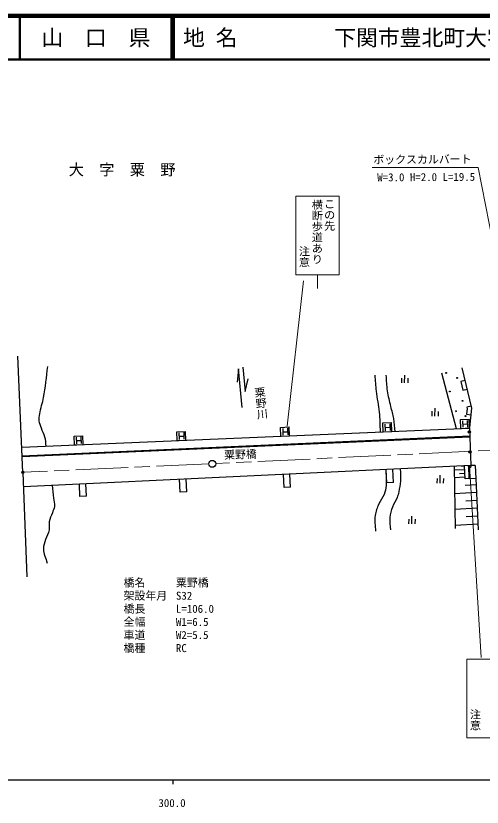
# Model space of a CAD drawing. Units: millimetres, scale not verified. Extents: x 40000 to 680000, y 20000 to 380000.
# Drawn here: x 332044 to 438934, y 198715 to 380000 of the extents above; entities that cross this region are included whole.
import ezdxf
from ezdxf.enums import TextEntityAlignment as Align

# ---------------------------------------------------------------- set-up
doc = ezdxf.new("R2010")
doc.units = ezdxf.units.MM
doc.header["$LTSCALE"] = 1000
doc.header["$PDMODE"] = 32
doc.header["$PDSIZE"] = 500
doc.linetypes.add('CHAIN', pattern=[18.5, 12, -1.5, 3.5, -1.5])
for name, color, linetype, lineweight in [('M-BGD', 7, 'Continuous', 25), ('M-BMK', 2, 'CHAIN', 13), ('M-BMK-SRVR', 3, 'Continuous', 25), ('M-STR-HTXT', 7, 'Continuous', 13), ('M-STR-STR1', 1, 'Continuous', 25), ('M-TTL', 2, 'Continuous', 140), ('M-TTL-BAND', 7, 'Continuous', 25), ('M-TTL-LINE', 7, 'Continuous', 50), ('M-TTL-TXT', 7, 'Continuous', 18)]:
    doc.layers.add(name, color=color, linetype=linetype, lineweight=lineweight)
doc.layers.add('M-BMK-HTXT', color=7, linetype='Continuous')
doc.layers.add('M-OTRS', color=6, linetype='Continuous')
doc.styles.add('@ＭＳ ゴシック', font='')
doc.styles.add('ＭＳ ゴシック', font='')
doc.styles.get('@ＭＳ ゴシック').set_extended_font_data('@MS Gothic')
doc.styles.get('ＭＳ ゴシック').set_extended_font_data('MS Gothic')

msp = doc.modelspace()

# ---------------------------------------------------------------- linework, layer by layer
at = {"layer": 'M-BGD'}
for p, q in [((333652, 275418), (332502, 302062)), ((383088, 299156), (382814, 296046)), ((383911, 290284), (383088, 299156)), ((384094, 299521), (384643, 293942)), ((434307, 299338), (436502, 290147)), ((421156, 295900), (421185, 297700)), ((433053, 285413), (429692, 298149)), ((384643, 293942), (385283, 296869)), ((420454, 296992), (420436, 295912)), ((421893, 296969), (421876, 295889)), ((434998, 296442), (434026, 296210)), ((434026, 296210), (434490, 294265)), ((434490, 294265), (435463, 294497)), ((428107, 288309), (428136, 290109)), ((435490, 290079), (435352, 288729)), ((436392, 290606), (435419, 290374)), ((435419, 290374), (435490, 290079)), ((436502, 290147), (436045, 285665)), ((427405, 289400), (427387, 288321)), ((428845, 289378), (428827, 288298)), ((435352, 288729), (436347, 288627)), ((416172, 286727), (418170, 286807)), ((416252, 284729), (416172, 286727)), ((416659, 286483), (416719, 284964)), ((417759, 286525), (417818, 285007)), ((418250, 284809), (418170, 286807)), ((433933, 287499), (435931, 287579)), ((434012, 285501), (433933, 287499)), ((434420, 287254), (434479, 285736)), ((434451, 286464), (435550, 286508)), ((435519, 287297), (435579, 285779)), ((436011, 285580), (435931, 287579)), ((368932, 284726), (370930, 284806)), ((369012, 282728), (368932, 284726)), ((371010, 282808), (370930, 284806)), ((392723, 285727), (394722, 285807)), ((392803, 283728), (392723, 285727)), ((393211, 285482), (393270, 283964)), ((393242, 284692), (394341, 284736)), ((394310, 285525), (394369, 284007)), ((394802, 283808), (394722, 285807)), ((416252, 284729), (418250, 284809)), ((416690, 285692), (417789, 285736)), ((434012, 285501), (436011, 285580)), ((436088, 283689), (333491, 279138)), ((436097, 283489), (333500, 278939)), ((345394, 283719), (347393, 283799)), ((345474, 281721), (345394, 283719)), ((345882, 283474), (345941, 281956)), ((346981, 283517), (347041, 281999)), ((347473, 281800), (347393, 283799)), ((369012, 282728), (371010, 282808)), ((369419, 284482), (369479, 282964)), ((369450, 283691), (370549, 283735)), ((370519, 284525), (370578, 283006)), ((392803, 283728), (394802, 283808)), ((345474, 281721), (347473, 281800)), ((345913, 282684), (347012, 282728)), ((417075, 272994), (416939, 276060)), ((418573, 273061), (418437, 276131)), ((432504, 276747), (432756, 262525)), ((434948, 276011), (432519, 275921)), ((434917, 276861), (434104, 276831)), ((435026, 273922), (434915, 276911)), ((435765, 276952), (435877, 273954)), ((437345, 277016), (436340, 276979)), ((437345, 277016), (437457, 274012)), ((333652, 275418), (334605, 251484)), ((369718, 270894), (369588, 273818)), ((371216, 270960), (371086, 273889)), ((393514, 271949), (393381, 274945)), ((395013, 272016), (394880, 275016)), ((428594, 274035), (428576, 272955)), ((429296, 272944), (429325, 274743)), ((430034, 274012), (430016, 272932)), ((435013, 274288), (432551, 274197)), ((434981, 275150), (433758, 275104)), ((437457, 274012), (435026, 273922)), ((437457, 274012), (438038, 262273)), ((346737, 269874), (346611, 272730)), ((348236, 269941), (348109, 272801)), ((395013, 272016), (393514, 271949)), ((418573, 273061), (417075, 272994)), ((437530, 272521), (435057, 272399)), ((371216, 270960), (369718, 270894)), ((437617, 270770), (432614, 270523)), ((348236, 269941), (346737, 269874)), ((437706, 268979), (435176, 268854)), ((437794, 267188), (432678, 266935)), ((422100, 264706), (422083, 263626)), ((422803, 263614), (422831, 265414)), ((423540, 264683), (423522, 263603)), ((437885, 265357), (435297, 265229)), ((437976, 263525), (432742, 263266))]:
    msp.add_line(p, q, dxfattribs=at)
for centre, radius in [((430648, 298195), 100), ((433209, 297052), 100), ((431517, 293942), 100), ((434444, 291793), 100), ((432935, 289415), 100), ((435084, 288317), 100), ((436079, 276702), 250)]:
    msp.add_circle(centre, radius, dxfattribs=at)
for points, knots in [([(338996, 281440), (338907, 282125), (338904, 282825), (338730, 283493), (338544, 284208), (338152, 284854), (337907, 285551), (337716, 286092), (337465, 286626), (337404, 287197), (337345, 287744), (337455, 288299), (337541, 288843), (337739, 290096), (338179, 291300), (338410, 292547), (338842, 294892), (339050, 297273), (339370, 299636)], [0, 0, 0, 0, 1, 1, 1, 2, 2, 2, 3, 3, 3, 4, 4, 4, 5, 5, 5, 6, 6, 6, 6]), ([(415629, 284750), (415553, 286229), (415544, 287712), (415401, 289186), (415245, 290795), (414899, 292382), (414715, 293988), (414574, 295219), (414501, 296457), (414395, 297692)], [0, 0, 0, 0, 1, 1, 1, 2, 2, 2, 3, 3, 3, 3]), ([(418968, 284750), (418876, 285741), (418858, 286741), (418693, 287723), (418535, 288667), (418224, 289580), (418007, 290512), (417732, 291698), (417406, 292875), (417230, 294079), (417055, 295274), (417047, 296488), (416956, 297692)], [0, 0, 0, 0, 1, 1, 1, 2, 2, 2, 3, 3, 3, 4, 4, 4, 4]), ([(416818, 276038), (416849, 274834), (417025, 273625), (416910, 272426), (416842, 271719), (416704, 271009), (416452, 270345), (416158, 269570), (415571, 268933), (415241, 268173), (414874, 267328), (414529, 266454), (414395, 265543), (414220, 264359), (414440, 263150), (414463, 261953)], [0, 0, 0, 0, 1, 1, 1, 2, 2, 2, 3, 3, 3, 4, 4, 4, 5, 5, 5, 5]), ([(420157, 276130), (420172, 275208), (420268, 274283), (420202, 273363), (420144, 272547), (419991, 271738), (419814, 270939), (419717, 270506), (419607, 270073), (419448, 269659), (419156, 268899), (418653, 268229), (418373, 267464), (418095, 266704), (417856, 265915), (417779, 265109), (417687, 264151), (417885, 263188), (417939, 262228)], [0, 0, 0, 0, 1, 1, 1, 2, 2, 2, 3, 3, 3, 4, 4, 4, 5, 5, 5, 6, 6, 6, 6]), ([(340368, 272429), (340462, 271452), (340544, 270474), (340650, 269499), (340719, 268873), (340933, 268251), (340879, 267624), (340834, 267100), (340588, 266614), (340422, 266115), (340196, 265438), (339814, 264806), (339690, 264103), (339582, 263487), (339802, 262843), (339690, 262228), (339551, 261459), (339094, 260780), (338867, 260033), (338653, 259328), (338352, 258619), (338364, 257883), (338382, 256763), (338943, 255719), (339233, 254636)], [0, 0, 0, 0, 1, 1, 1, 2, 2, 2, 3, 3, 3, 4, 4, 4, 5, 5, 5, 6, 6, 6, 7, 7, 7, 8, 8, 8, 8])]:
    msp.add_open_spline(points, degree=3, knots=knots, dxfattribs=at)
at = {"layer": 'M-BMK'}
for p, q in [((473446, 282084), (377866, 277407)), ((376267, 277332), (333651, 275442))]:
    msp.add_line(p, q, dxfattribs=at)
at = {"layer": 'M-BMK-SRVR'}
msp.add_circle((377067, 277368), 800, dxfattribs=at)
at = {"layer": 'M-OTRS'}
for p in [(435982, 284647), (436161, 280085), (333652, 275418)]:
    msp.add_point(p, dxfattribs=at)
at = {"layer": 'M-STR-HTXT'}
for p, q in [((438001, 345248), (413754, 345248)), ((450335, 282117), (438001, 345248)), ((396188, 338690), (406188, 338690)), ((396188, 338690), (396188, 320690)), ((406188, 338690), (406188, 320690)), ((397962, 319266), (394266, 285991)), ((396188, 320690), (406188, 320690)), ((401188, 320690), (401188, 317547)), ((436002, 276940), (438725, 233022)), ((435380, 232599), (445380, 232599)), ((435380, 232599), (435380, 214599)), ((435380, 214599), (445380, 214599))]:
    msp.add_line(p, q, dxfattribs=at)
at = {"layer": 'M-STR-STR1'}
for p, q in [((333402, 281203), (436020, 285576)), ((436020, 285576), (436340, 276979)), ((436340, 276979), (333783, 272123))]:
    msp.add_line(p, q, dxfattribs=at)
at = {"layer": 'M-TTL'}
msp.add_line((680000, 380000), (40000, 380000), dxfattribs=at)
at = {"layer": 'M-TTL-BAND'}
for p, q in [((40000, 205000), (579000, 205000)), ((368000, 205000), (368000, 204000))]:
    msp.add_line(p, q, dxfattribs=at)
at = {"layer": 'M-TTL-LINE'}
for p, q in [((333000, 380000), (333000, 370000)), ((367750, 380000), (367750, 370000)), ((368250, 380000), (368250, 370000)), ((40000, 370000), (680000, 370000))]:
    msp.add_line(p, q, dxfattribs=at)

# ---------------------------------------------------------------- texts
at = {"layer": 'M-BGD', "style": '@ＭＳ ゴシック'}
msp.add_text('粟野川', height=1833, rotation=275.995, dxfattribs=at).set_placement((387146, 287398), align=Align.BOTTOM_RIGHT)
at = {"layer": 'M-BGD', "style": 'ＭＳ ゴシック'}
msp.add_text('粟野橋', height=1833, rotation=1.828, dxfattribs=at).set_placement((379819, 277930), align=Align.BOTTOM_LEFT)
at = {"layer": 'M-BMK-HTXT', "style": 'ＭＳ ゴシック'}
msp.add_text('大\u3000字\u3000粟\u3000野', height=2566, dxfattribs=at).set_placement((344155, 342705), align=Align.BOTTOM_LEFT)
at = {"layer": 'M-STR-HTXT', "style": 'ＭＳ ゴシック'}
for s, p in [('ボックスカルバート', (425248, 345637)), ('W=3.0 H=2.0 L=19.5', (426110, 341592))]:
    msp.add_text(s, height=1833, rotation=0.35, dxfattribs=at).set_placement(p, align=Align.BOTTOM_CENTER)
at = {"layer": 'M-STR-HTXT', "style": '@ＭＳ ゴシック'}
for s, p in [('横断歩道あり', (401099, 330521)), ('この先', (403918, 334426)), ('注意', (398138, 324823)), ('注意', (437331, 218733))]:
    msp.add_text(s, height=1833, rotation=270, dxfattribs=at).set_placement(p, align=Align.MIDDLE_CENTER)
at = {"layer": 'M-STR-HTXT', "style": 'ＭＳ ゴシック'}
for s, p in [('橋名', (356737, 248690)), ('粟野橋', (368737, 248690)), ('架設年月', (356737, 245690)), ('S32', (368737, 245690)), ('橋長', (356737, 242690)), ('L=106.0', (368737, 242690)), ('全幅', (356737, 239690)), ('W1=6.5', (368737, 239690)), ('車道', (356737, 236690)), ('W2=5.5', (368737, 236690)), ('橋種', (356737, 233690)), ('RC', (368737, 233690))]:
    msp.add_text(s, height=1833, dxfattribs=at).set_placement(p, align=Align.BOTTOM_LEFT)
at = {"layer": 'M-TTL-BAND', "style": 'ＭＳ ゴシック'}
msp.add_text('300.0', height=1833, dxfattribs=at).set_placement((367844, 198195), align=Align.BOTTOM_CENTER)
at = {"layer": 'M-TTL-TXT', "style": 'ＭＳ ゴシック'}
msp.add_text('山\u3000口\u3000県', height=3666, dxfattribs=at).set_placement((350375, 375000), align=Align.MIDDLE_CENTER)
for s, p in [('地 名', (370380, 375000)), ('下関市豊北町大字粟野', (405024, 375000))]:
    msp.add_text(s, height=3666, dxfattribs=at).set_placement(p, align=Align.MIDDLE_LEFT)

doc.saveas('drawing.dxf')
